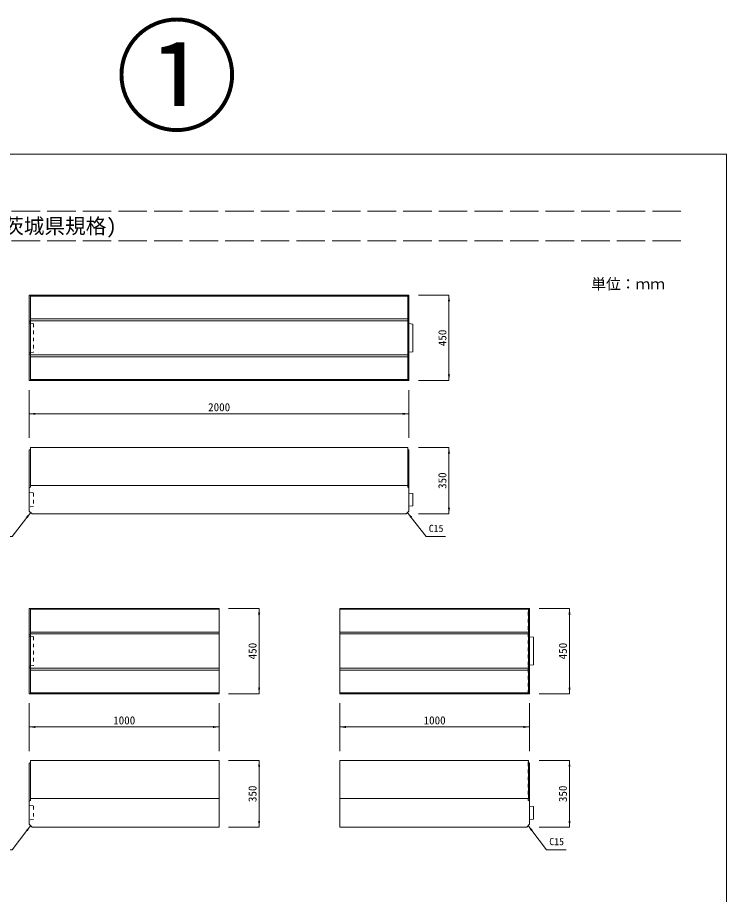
# Model space of a CAD drawing. Units: millimetres at full size, sheet at 1:25. Extents: x 19044 to 37689, y -9270 to 9420.
# Drawn here: x 21340 to 25074, y 4800 to 9420 of the extents above; entities that cross this region are included whole.
import ezdxf
from ezdxf.enums import TextEntityAlignment as Align

# ---------------------------------------------------------------- set-up
doc = ezdxf.new("R2010")
doc.units = ezdxf.units.MM
doc.header["$LTSCALE"] = 25
doc.linetypes.add('DASHED', pattern=[7.5, 6, -1.5])
doc.linetypes.add('USER1', pattern=[1.5, 0.75, -0.75])
for name, color, linetype, lineweight in [('0_2', 7, 'Continuous', 9), ('寸法線', 7, 'Continuous', 9), ('本体', 2, 'Continuous', 5), ('枠', 5, 'Continuous', 5), ('補助線', 8, 'Continuous', 13)]:
    doc.layers.add(name, color=color, linetype=linetype, lineweight=lineweight)
doc.styles.add('ＭＳ ゴシック', font='')
doc.styles.get('ＭＳ ゴシック').set_extended_font_data('MS Gothic')

# ---------------------------------------------------------------- blocks, each defined once
blk = doc.blocks.new('filled_arrow')
at = {"color": 0, "linetype": 'Continuous', "lineweight": -2}
blk.add_solid([(7.5, 1.25), (0, 0), (7.5, -1.25)], dxfattribs=at)

msp = doc.modelspace()

# ---------------------------------------------------------------- linework, layer by layer
at = {"layer": '0_2', "linetype": 'DASHED'}
for p, q in [((24834.19, 8399.77), (19524.19, 8399.77)), ((24834.19, 8243.77), (19524.19, 8243.77))]:
    msp.add_line(p, q, dxfattribs=at)
at = {"layer": '寸法線'}
for p, q in [((23452.15, 7957.45), (23612.73, 7957.45)), ((23612.73, 7957.45), (23612.73, 7507.45)), ((23452.15, 7507.45), (23612.73, 7507.45)), ((21402.15, 7205.23), (21402.15, 7457.45)), ((23402.15, 7205.23), (23402.15, 7457.45)), ((21402.15, 7332.45), (23402.15, 7332.45)), ((23452.15, 7155.23), (23612.73, 7155.23)), ((23612.73, 7155.23), (23612.73, 6805.23)), ((23452.15, 6805.23), (23612.73, 6805.23)), ((22452.15, 6307.45), (22612.73, 6307.45)), ((22612.73, 6307.45), (22612.73, 5857.45)), ((24087.03, 6307.45), (24247.61, 6307.45)), ((24247.61, 6307.45), (24247.61, 5857.45)), ((22452.15, 5857.45), (22612.73, 5857.45)), ((24087.03, 5857.45), (24247.61, 5857.45)), ((21402.15, 5555.23), (21402.15, 5807.45)), ((22402.15, 5555.23), (22402.15, 5807.45)), ((23037.03, 5555.23), (23037.03, 5807.45)), ((24037.03, 5555.23), (24037.03, 5807.45)), ((21402.15, 5682.45), (22402.15, 5682.45)), ((23037.03, 5682.45), (24037.03, 5682.45)), ((22452.15, 5505.23), (22612.73, 5505.23)), ((22612.73, 5505.23), (22612.73, 5155.23)), ((24087.03, 5505.23), (24247.61, 5505.23)), ((24247.61, 5505.23), (24247.61, 5155.23)), ((22452.15, 5155.23), (22612.73, 5155.23)), ((24087.03, 5155.23), (24247.61, 5155.23))]:
    msp.add_line(p, q, dxfattribs=at)
for points in [[(21409.65, 6812.73), (21389.95, 6786.88), (21312.51, 6685.26), (21209.55, 6685.26)], [(23394.65, 6812.73), (23414.35, 6786.88), (23491.8, 6685.26), (23594.75, 6685.26)], [(21409.65, 5162.73), (21389.95, 5136.88), (21312.51, 5035.26), (21209.55, 5035.26)], [(24029.53, 5162.73), (24049.23, 5136.88), (24126.68, 5035.26), (24229.63, 5035.26)]]:
    msp.add_lwpolyline(points, dxfattribs=at)
at = {"layer": '本体', "lineweight": 20}
for p, q in [((21402.15, 7507.45), (21402.15, 7957.45)), ((21402.15, 7957.45), (23402.15, 7957.45)), ((23402.15, 7507.45), (23402.15, 7957.45)), ((21408.15, 7822.02), (21402.15, 7819.45)), ((21408.15, 7812.02), (21402.15, 7809.45)), ((23396.15, 7822.02), (23402.15, 7819.45)), ((23396.15, 7812.02), (23402.15, 7809.45)), ((21408.15, 7652.88), (21402.15, 7655.45)), ((21408.15, 7642.88), (21402.15, 7645.45)), ((23396.15, 7652.88), (23402.15, 7655.45)), ((23396.15, 7642.88), (23402.15, 7645.45)), ((21402.15, 7507.45), (23402.15, 7507.45)), ((21408.15, 7144.8), (21402.15, 7142.23)), ((21402.15, 6820.23), (21402.15, 7142.23)), ((21408.15, 7155.23), (23396.15, 7155.23)), ((23396.15, 7144.8), (23402.15, 7142.23)), ((23402.15, 6820.23), (23402.15, 7142.23)), ((21408.15, 6955.23), (23396.15, 6955.23)), ((21402.15, 6820.23), (21417.15, 6805.23)), ((21417.15, 6805.23), (23387.15, 6805.23)), ((23402.15, 6820.23), (23387.15, 6805.23)), ((21402.15, 6307.45), (22402.15, 6307.45)), ((21402.15, 5857.45), (21402.15, 6307.45)), ((22402.15, 5857.45), (22402.15, 6307.45)), ((23037.03, 6307.45), (24037.03, 6307.45)), ((23037.03, 5857.45), (23037.03, 6307.45)), ((24037.03, 5857.45), (24037.03, 6307.45)), ((21408.15, 6172.02), (21402.15, 6169.45)), ((21408.15, 6162.02), (21402.15, 6159.45)), ((21408.15, 6172.45), (22402.15, 6172.45)), ((23037.03, 6172.45), (24031.03, 6172.45)), ((24031.03, 6172.02), (24037.03, 6169.45)), ((24031.03, 6162.02), (24037.03, 6159.45)), ((21408.15, 6002.88), (21402.15, 6005.45)), ((21408.15, 5992.88), (21402.15, 5995.45)), ((21408.15, 5992.45), (22402.15, 5992.45)), ((23037.03, 5992.45), (24031.03, 5992.45)), ((24031.03, 6002.88), (24037.03, 6005.45)), ((24031.03, 5992.88), (24037.03, 5995.45)), ((21402.15, 5857.45), (22402.15, 5857.45)), ((23037.03, 5857.45), (24037.03, 5857.45)), ((21408.15, 5505.23), (22402.15, 5505.23)), ((22402.15, 5505.23), (22402.15, 5155.23)), ((23037.03, 5155.23), (23037.03, 5505.23)), ((23037.03, 5505.23), (24031.03, 5505.23)), ((21408.15, 5494.8), (21402.15, 5492.23)), ((21402.15, 5170.23), (21402.15, 5492.23)), ((24031.03, 5494.8), (24037.03, 5492.23)), ((24037.03, 5170.23), (24037.03, 5492.23)), ((21408.15, 5305.23), (22402.15, 5305.23)), ((23037.03, 5305.23), (24031.03, 5305.23)), ((21402.15, 5170.23), (21417.15, 5155.23)), ((21417.15, 5155.23), (22402.15, 5155.23)), ((23037.03, 5155.23), (24022.03, 5155.23)), ((24037.03, 5170.23), (24022.03, 5155.23))]:
    msp.add_line(p, q, dxfattribs=at)
at = {"layer": '本体'}
for p, q in [((21408.15, 7507.45), (21408.15, 7957.45)), ((21408.15, 7952.45), (23396.15, 7952.45)), ((23396.15, 7507.45), (23396.15, 7957.45)), ((21408.15, 7832.45), (23396.15, 7832.45)), ((21408.15, 7632.45), (23396.15, 7632.45)), ((21408.15, 7512.45), (23396.15, 7512.45)), ((21408.15, 5857.45), (21408.15, 6307.45)), ((21408.15, 6302.45), (22402.15, 6302.45)), ((23037.03, 6302.45), (24031.03, 6302.45)), ((24031.03, 5857.45), (24031.03, 6307.45)), ((21408.15, 6182.45), (22402.15, 6182.45)), ((23037.03, 6182.45), (24031.03, 6182.45)), ((21408.15, 5982.45), (22402.15, 5982.45)), ((23037.03, 5982.45), (24031.03, 5982.45)), ((21408.15, 5862.45), (22402.15, 5862.45)), ((23037.03, 5862.45), (24031.03, 5862.45))]:
    msp.add_line(p, q, dxfattribs=at)
at = {"layer": '本体', "linetype": 'USER1'}
for p, q in [((21409.15, 7507.45), (21409.15, 7957.45)), ((23395.15, 7507.45), (23395.15, 7957.45)), ((21408.15, 7832.45), (21409.15, 7822.45)), ((21409.15, 7822.45), (21408.15, 7822.02)), ((21408.15, 7822.45), (21409.15, 7812.45)), ((21409.15, 7812.45), (21408.15, 7812.02)), ((23396.15, 7832.45), (23395.15, 7822.45)), ((23395.15, 7822.45), (23396.15, 7822.02)), ((23396.15, 7822.45), (23395.15, 7812.45)), ((23395.15, 7812.45), (23396.15, 7812.02)), ((21409.15, 7652.45), (21408.15, 7652.88)), ((21408.15, 7642.45), (21409.15, 7652.45)), ((21409.15, 7642.45), (21408.15, 7642.88)), ((21408.15, 7632.45), (21409.15, 7642.45)), ((23395.15, 7652.45), (23396.15, 7652.88)), ((23396.15, 7642.45), (23395.15, 7652.45)), ((23395.15, 7642.45), (23396.15, 7642.88)), ((23396.15, 7632.45), (23395.15, 7642.45)), ((21408.15, 7155.23), (21409.15, 7145.23)), ((21409.15, 7145.23), (21408.15, 7144.8)), ((21409.15, 7145.23), (21409.15, 6945.23)), ((23396.15, 7155.23), (23395.15, 7145.23)), ((23395.15, 7145.23), (23395.15, 6945.23)), ((23395.15, 7145.23), (23396.15, 7144.8)), ((21409.15, 5857.45), (21409.15, 6307.45)), ((24030.03, 5857.45), (24030.03, 6307.45)), ((21408.15, 6182.45), (21409.15, 6172.45)), ((21409.15, 6172.45), (21408.15, 6172.02)), ((21408.15, 6172.45), (21409.15, 6162.45)), ((21409.15, 6162.45), (21408.15, 6162.02)), ((24031.03, 6182.45), (24030.03, 6172.45)), ((24030.03, 6172.45), (24031.03, 6172.02)), ((24031.03, 6172.45), (24030.03, 6162.45)), ((24030.03, 6162.45), (24031.03, 6162.02)), ((21409.15, 6002.45), (21408.15, 6002.88)), ((21408.15, 5992.45), (21409.15, 6002.45)), ((21409.15, 5992.45), (21408.15, 5992.88)), ((21408.15, 5982.45), (21409.15, 5992.45)), ((24030.03, 6002.45), (24031.03, 6002.88)), ((24031.03, 5992.45), (24030.03, 6002.45)), ((24030.03, 5992.45), (24031.03, 5992.88)), ((24031.03, 5982.45), (24030.03, 5992.45)), ((21408.15, 5505.23), (21409.15, 5495.23)), ((24031.03, 5505.23), (24030.03, 5495.23)), ((21409.15, 5495.23), (21408.15, 5494.8)), ((21409.15, 5495.23), (21409.15, 5295.23)), ((24030.03, 5495.23), (24031.03, 5494.8)), ((24030.03, 5495.23), (24030.03, 5295.23))]:
    msp.add_line(p, q, dxfattribs=at)
at = {"layer": '本体', "linetype": 'USER1', "lineweight": 9}
for p, q in [((21402.15, 7810.45), (21425.15, 7808.45)), ((21425.15, 7808.45), (21425.15, 7656.45)), ((21425.15, 7656.45), (21402.15, 7654.45)), ((21402.15, 6918.23), (21425.15, 6916.23)), ((21425.15, 6916.23), (21425.15, 6844.23)), ((21425.15, 6844.23), (21402.15, 6842.23)), ((21402.15, 6160.45), (21425.15, 6158.45)), ((21425.15, 6158.45), (21425.15, 6006.45)), ((21425.15, 6006.45), (21402.15, 6004.45)), ((21402.15, 5268.23), (21425.15, 5266.23)), ((21425.15, 5266.23), (21425.15, 5194.23)), ((21425.15, 5194.23), (21402.15, 5192.23))]:
    msp.add_line(p, q, dxfattribs=at)
at = {"layer": '本体', "lineweight": 9}
for p, q in [((21408.15, 7822.45), (23396.15, 7822.45)), ((23402.15, 7807.45), (23422.15, 7805.45)), ((23422.15, 7805.45), (23422.15, 7659.45)), ((21408.15, 7642.45), (23396.15, 7642.45)), ((23422.15, 7659.45), (23402.15, 7657.45)), ((21408.15, 7155.23), (21408.15, 6955.23)), ((23396.15, 7155.23), (23396.15, 6955.23)), ((21409.15, 6945.23), (21402.15, 6942.23)), ((21408.15, 6955.23), (21409.15, 6945.23)), ((23396.15, 6955.23), (23395.15, 6945.23)), ((23395.15, 6945.23), (23402.15, 6942.23)), ((23402.15, 6915.23), (23422.15, 6913.23)), ((23422.15, 6913.23), (23422.15, 6847.23)), ((23422.15, 6847.23), (23402.15, 6845.23)), ((24037.03, 6157.45), (24057.03, 6155.45)), ((24057.03, 6155.45), (24057.03, 6009.45)), ((24057.03, 6009.45), (24037.03, 6007.45)), ((21408.15, 5505.23), (21408.15, 5305.23)), ((24031.03, 5505.23), (24031.03, 5305.23)), ((21409.15, 5295.23), (21402.15, 5292.23)), ((21408.15, 5305.23), (21409.15, 5295.23)), ((24031.03, 5305.23), (24030.03, 5295.23)), ((24030.03, 5295.23), (24037.03, 5292.23)), ((24037.03, 5265.23), (24057.03, 5263.23)), ((24057.03, 5263.23), (24057.03, 5197.23)), ((24057.03, 5197.23), (24037.03, 5195.23))]:
    msp.add_line(p, q, dxfattribs=at)
at = {"layer": '枠', "lineweight": 20}
for p, q in [((25074.19, 8699.77), (19284.19, 8699.77)), ((25074.19, 299.77), (25074.19, 8699.77))]:
    msp.add_line(p, q, dxfattribs=at)

# ---------------------------------------------------------------- block references
at = {"layer": '寸法線', "xscale": 4.33, "yscale": 4.33}
for p, rotation in [((23612.73, 7957.45), 270), ((23612.73, 7507.45), 90), ((23402.15, 7332.45), 180), ((23612.73, 7155.23), 270), ((21409.65, 6812.73), 232.7), ((23394.65, 6812.73), 307.3), ((23612.73, 6805.23), 90), ((22612.73, 6307.45), 270), ((24247.61, 6307.45), 270), ((22612.73, 5857.45), 90), ((24247.61, 5857.45), 90), ((22402.15, 5682.45), 180), ((24037.03, 5682.45), 180), ((22612.73, 5505.23), 270), ((24247.61, 5505.23), 270), ((22612.73, 5155.23), 90), ((24247.61, 5155.23), 90), ((21409.65, 5162.73), 232.7), ((24029.53, 5162.73), 307.3)]:
    msp.add_blockref('filled_arrow', p, dxfattribs=dict(at, rotation=rotation))
for p in [(21402.15, 7332.45), (21402.15, 5682.45), (23037.03, 5682.45)]:
    msp.add_blockref('filled_arrow', p, dxfattribs=at)

# ---------------------------------------------------------------- texts
at = {"layer": '0_2', "style": 'ＭＳ ゴシック'}
msp.add_text('\u3000基礎付歩車道境界ブロックＬＢ (茨城県規格)', height=79.75, dxfattribs=at).set_placement((19524.19, 8321.77), align=Align.MIDDLE_LEFT)
msp.add_text('単位：ｍｍ', height=56.96, dxfattribs=at).set_placement((24556.18, 8016.64), align=Align.MIDDLE_CENTER)
at = {"layer": '寸法線', "style": 'ＭＳ ゴシック'}
for s, p in [('450', (23577.73, 7732.45)), ('350', (23577.73, 6980.23)), ('450', (22577.73, 6082.45)), ('450', (24212.61, 6082.45)), ('350', (22577.73, 5330.23)), ('350', (24212.61, 5330.23))]:
    msp.add_text(s, height=42.72, rotation=90, dxfattribs=at).set_placement(p, align=Align.MIDDLE_CENTER)
for s, p in [('2000', (22402.15, 7367.45)), ('1000', (21902.15, 5717.45)), ('1000', (23537.03, 5717.45))]:
    msp.add_text(s, height=42.72, dxfattribs=at).set_placement(p, align=Align.MIDDLE_CENTER)
for p in [(23544.87, 6747.67), (24179.75, 5097.67)]:
    msp.add_text('C15', height=37.98, dxfattribs=at).set_placement(p, align=Align.TOP_CENTER)
at = {"layer": '補助線', "color": 1, "style": 'ＭＳ ゴシック'}
msp.add_text('①', height=474.7, dxfattribs=at).set_placement((22179.19, 9347.27), align=Align.TOP_CENTER)

doc.saveas('drawing.dxf')
